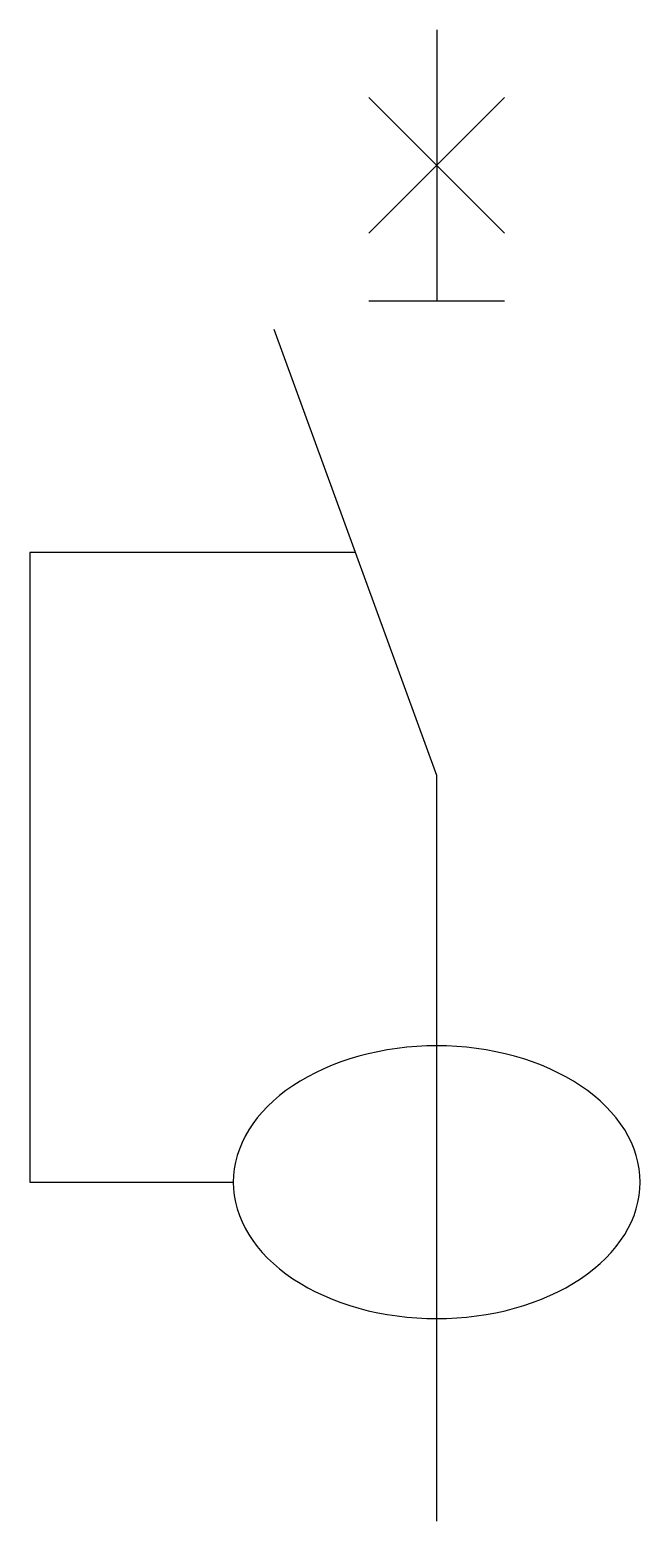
# Model space of a CAD drawing. Extents: x 0 to 3780, y 0 to 1760.
# Drawn here: x -0.45 to 0.225, y 0 to 1.65 of the extents above.
import ezdxf

# ---------------------------------------------------------------- set-up
doc = ezdxf.new("R2010")
doc.units = 0
doc.layers.get('0').update_dxf_attribs({"linetype": 'CONTINUOUS'})
doc.layers.add('OCJ-ESQUEMAS_UNIFILARES-C0', color=170, linetype='CONTINUOUS')

# ---------------------------------------------------------------- blocks, each defined once
blk = doc.blocks.new('OCJ-ESQUEMAS_UNIFILARES-C2')
at = {"layer": 'OCJ-ESQUEMAS_UNIFILARES-C0'}
for points in [[(0, 1.65), (0, 1.35)], [(-0.075, 1.575), (0.075, 1.425)], [(-0.075, 1.425), (0.075, 1.575)], [(-0.075, 1.35), (0.075, 1.35)], [(0, 0.825), (-0.1796, 1.3183)], [(-0.0898, 1.0717), (-0.45, 1.0717), (-0.45, 0.375), (-0.225, 0.375)], [(0, 0), (0, 0.825)]]:
    blk.add_lwpolyline(points, dxfattribs=at)
blk.add_polyline3d([(0.225, 0.375, 0), (0.2247, 0.3824, 0), (0.2239, 0.3898, 0), (0.2226, 0.3971, 0), (0.2207, 0.4044, 0), (0.2183, 0.4117, 0), (0.2153, 0.4188, 0), (0.2118, 0.4258, 0), (0.2079, 0.4328, 0), (0.2034, 0.4395, 0), (0.1984, 0.4461, 0), (0.193, 0.4526, 0), (0.1871, 0.4589, 0), (0.1807, 0.4649, 0), (0.1739, 0.4708, 0), (0.1667, 0.4764, 0), (0.1591, 0.4817, 0), (0.1511, 0.4868, 0), (0.1427, 0.4917, 0), (0.134, 0.4962, 0), (0.125, 0.5005, 0), (0.1157, 0.5045, 0), (0.1061, 0.5081, 0), (0.0962, 0.5114, 0), (0.0861, 0.5144, 0), (0.0758, 0.5171, 0), (0.0653, 0.5194, 0), (0.0547, 0.5214, 0), (0.0439, 0.523, 0), (0.033, 0.5243, 0), (0.0221, 0.5252, 0), (0.011, 0.5258, 0), (0, 0.5259, 0), (-0.011, 0.5258, 0), (-0.0221, 0.5252, 0), (-0.033, 0.5243, 0), (-0.0439, 0.523, 0), (-0.0547, 0.5214, 0), (-0.0653, 0.5194, 0), (-0.0758, 0.5171, 0), (-0.0861, 0.5144, 0), (-0.0962, 0.5114, 0), (-0.1061, 0.5081, 0), (-0.1157, 0.5045, 0), (-0.125, 0.5005, 0), (-0.134, 0.4962, 0), (-0.1427, 0.4917, 0), (-0.1511, 0.4868, 0), (-0.1591, 0.4817, 0), (-0.1667, 0.4764, 0), (-0.1739, 0.4708, 0), (-0.1807, 0.4649, 0), (-0.1871, 0.4589, 0), (-0.193, 0.4526, 0), (-0.1984, 0.4461, 0), (-0.2034, 0.4395, 0), (-0.2079, 0.4328, 0), (-0.2118, 0.4258, 0), (-0.2153, 0.4188, 0), (-0.2183, 0.4117, 0), (-0.2207, 0.4044, 0), (-0.2226, 0.3971, 0), (-0.2239, 0.3898, 0), (-0.2247, 0.3824, 0), (-0.225, 0.375, 0), (-0.2247, 0.3676, 0), (-0.2239, 0.3602, 0), (-0.2226, 0.3529, 0), (-0.2207, 0.3456, 0), (-0.2183, 0.3383, 0), (-0.2153, 0.3312, 0), (-0.2118, 0.3242, 0), (-0.2079, 0.3172, 0), (-0.2034, 0.3105, 0), (-0.1984, 0.3039, 0), (-0.193, 0.2974, 0), (-0.1871, 0.2911, 0), (-0.1807, 0.2851, 0), (-0.1739, 0.2792, 0), (-0.1667, 0.2736, 0), (-0.1591, 0.2683, 0), (-0.1511, 0.2632, 0), (-0.1427, 0.2583, 0), (-0.134, 0.2538, 0), (-0.125, 0.2495, 0), (-0.1157, 0.2455, 0), (-0.1061, 0.2419, 0), (-0.0962, 0.2386, 0), (-0.0861, 0.2356, 0), (-0.0758, 0.2329, 0), (-0.0653, 0.2306, 0), (-0.0547, 0.2286, 0), (-0.0439, 0.227, 0), (-0.033, 0.2257, 0), (-0.0221, 0.2248, 0), (-0.011, 0.2242, 0), (0, 0.2241, 0), (0.011, 0.2242, 0), (0.0221, 0.2248, 0), (0.033, 0.2257, 0), (0.0439, 0.227, 0), (0.0547, 0.2286, 0), (0.0653, 0.2306, 0), (0.0758, 0.2329, 0), (0.0861, 0.2356, 0), (0.0962, 0.2386, 0), (0.1061, 0.2419, 0), (0.1157, 0.2455, 0), (0.125, 0.2495, 0), (0.134, 0.2538, 0), (0.1427, 0.2583, 0), (0.1511, 0.2632, 0), (0.1591, 0.2683, 0), (0.1667, 0.2736, 0), (0.1739, 0.2792, 0), (0.1807, 0.2851, 0), (0.1871, 0.2911, 0), (0.193, 0.2974, 0), (0.1984, 0.3039, 0), (0.2034, 0.3105, 0), (0.2079, 0.3172, 0), (0.2118, 0.3242, 0), (0.2153, 0.3312, 0), (0.2183, 0.3383, 0), (0.2207, 0.3456, 0), (0.2226, 0.3529, 0), (0.2239, 0.3602, 0), (0.2247, 0.3676, 0), (0.225, 0.375, 0)], dxfattribs=at)

msp = doc.modelspace()

# ---------------------------------------------------------------- block references
msp.add_blockref('OCJ-ESQUEMAS_UNIFILARES-C2', (0, 0))
msp.add_blockref('OCJ-ESQUEMAS_UNIFILARES-C2', (0, 0))
msp.add_blockref('OCJ-ESQUEMAS_UNIFILARES-C2', (0, 0))
msp.add_blockref('OCJ-ESQUEMAS_UNIFILARES-C2', (0, 0))
msp.add_blockref('OCJ-ESQUEMAS_UNIFILARES-C2', (0, 0))

doc.saveas('drawing.dxf')
